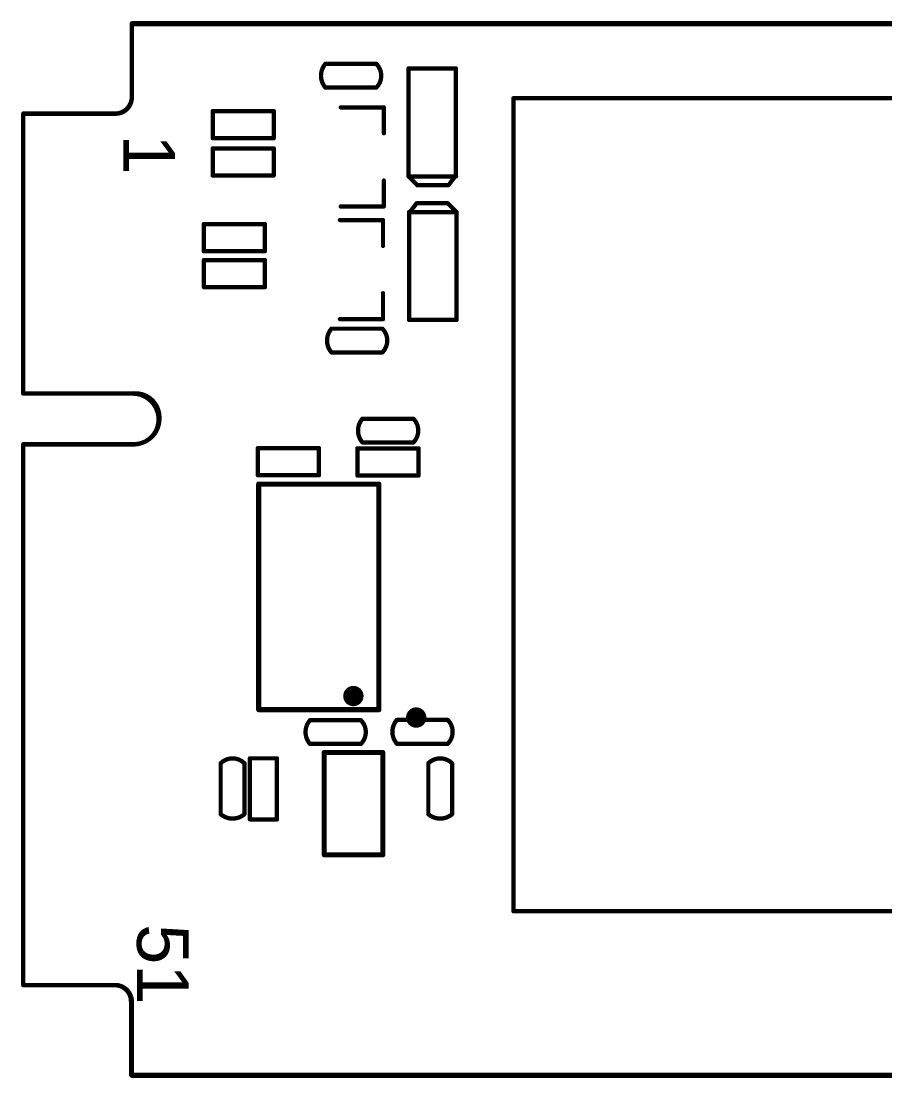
# Model space of a CAD drawing. Header units: millimetres. Extents: x -50.9 to 0.1, y -0.1 to 31.1.
# Drawn here: x -50.86 to -25.4, y -0.09 to 31.08 of the extents above; entities that cross this region are included whole.
import ezdxf

# ---------------------------------------------------------------- set-up
doc = ezdxf.new("R2010")
doc.units = ezdxf.units.MM
for name, color, linetype in [('KeepOutLayer', 6, 'Continuous'), ('PadHoleLayer', 156, 'Continuous'), ('TopOverlay', 2, 'Continuous')]:
    doc.layers.add(name, color=color, linetype=linetype)
doc.styles.add('Arial', font='arial.ttf', dxfattribs={"height": 0.2})

# ---------------------------------------------------------------- blocks, each defined once
blk = doc.blocks.new('C0402_1')
at = {"layer": 'TopOverlay', "const_width": 0.127}
for points in [[(-0.745, -0.347, -0.373387), (-0.745, 0.353)], [(0.755, 0.353, -0.414214), (0.755, -0.347)]]:
    blk.add_lwpolyline(points, format="xyb", dxfattribs=at)
for points in [[(-0.745, 0.353), (0.755, 0.353)], [(-0.745, -0.347), (0.755, -0.347)]]:
    blk.add_lwpolyline(points, dxfattribs=at)
at = {"layer": 'TopOverlay', "const_width": 0.0635}
for points in [[(-0.777, 0.353, 1), (-0.714, 0.353, 1)], [(-0.777, 0.353, 1), (-0.714, 0.353, 1)], [(0.723, 0.353, 1), (0.787, 0.353, 1)], [(0.723, 0.353, 1), (0.787, 0.353, 1)], [(-0.777, -0.347, 1), (-0.713, -0.347, 1)], [(-0.777, -0.347, 1), (-0.713, -0.347, 1)], [(0.723, -0.347, 1), (0.787, -0.347, 1)], [(0.723, -0.347, 1), (0.787, -0.347, 1)]]:
    blk.add_lwpolyline(points, format="xyb", close=True, dxfattribs=at)
blk = doc.blocks.new('C0402_2')
at = {"layer": 'TopOverlay', "const_width": 0.127}
for points in [[(-0.745, -0.347, -0.373387), (-0.745, 0.353)], [(0.755, 0.353, -0.414214), (0.755, -0.347)]]:
    blk.add_lwpolyline(points, format="xyb", dxfattribs=at)
for points in [[(-0.745, 0.353), (0.755, 0.353)], [(-0.745, -0.347), (0.755, -0.347)]]:
    blk.add_lwpolyline(points, dxfattribs=at)
at = {"layer": 'TopOverlay', "const_width": 0.0635}
for points in [[(-0.777, 0.353, 1), (-0.714, 0.353, 1)], [(-0.777, 0.353, 1), (-0.714, 0.353, 1)], [(0.723, 0.353, 1), (0.787, 0.353, 1)], [(0.723, 0.353, 1), (0.787, 0.353, 1)], [(-0.777, -0.347, 1), (-0.713, -0.347, 1)], [(-0.777, -0.347, 1), (-0.713, -0.347, 1)], [(0.723, -0.347, 1), (0.787, -0.347, 1)], [(0.723, -0.347, 1), (0.787, -0.347, 1)]]:
    blk.add_lwpolyline(points, format="xyb", close=True, dxfattribs=at)
blk = doc.blocks.new('TSSOP_20_L6_5_W4_4_P0_65_LS6_4_BL_3')
at = {"layer": 'TopOverlay', "const_width": 0.152}
for points in [[(-3.326, 1.771), (3.326, 1.771)], [(-3.326, 1.771), (-3.326, -1.771)], [(3.326, 1.771), (3.326, -1.771)], [(-3.326, -1.771), (3.326, -1.771)]]:
    blk.add_lwpolyline(points, dxfattribs=at)
at = {"layer": 'TopOverlay'}
for points, const_width in [([(-3.364, 1.771, 1), (-3.288, 1.771, 1)], 0.0762), ([(-3.364, 1.771, 1), (-3.288, 1.771, 1)], 0.0762), ([(3.288, 1.771, 1), (3.364, 1.771, 1)], 0.0762), ([(3.288, 1.771, 1), (3.364, 1.771, 1)], 0.0762), ([(-2.775, -1.019, 1), (-3.075, -1.019, 1)], 0.3), ([(-3.15, -1.019, 1), (-3, -1.019, 1)], 0.15), ([(-2.85, -1.019, 1), (-2.7, -1.019, 1)], 0.15), ([(-3.364, -1.771, 1), (-3.288, -1.771, 1)], 0.0762), ([(-3.364, -1.771, 1), (-3.288, -1.771, 1)], 0.0762), ([(3.288, -1.771, 1), (3.364, -1.771, 1)], 0.0762), ([(3.288, -1.771, 1), (3.364, -1.771, 1)], 0.0762), ([(-3.409, -2.871, 1), (-3.709, -2.871, 1)], 0.3), ([(-3.784, -2.871, 1), (-3.634, -2.871, 1)], 0.15), ([(-3.484, -2.871, 1), (-3.334, -2.871, 1)], 0.15)]:
    blk.add_lwpolyline(points, format="xyb", close=True, dxfattribs=dict(at, const_width=const_width))
blk = doc.blocks.new('LGA68_4')
at = {"layer": 'TopOverlay', "const_width": 0.127}
for points in [[(-11.989, 8.585), (-8.585, 11.989)], [(11.989, 11.989), (-8.585, 11.989)], [(11.989, -11.989), (11.989, 11.989)], [(-11.989, -11.989), (-11.989, 8.585)], [(11.989, -11.989), (-11.989, -11.989)]]:
    blk.add_lwpolyline(points, dxfattribs=at)
at = {"layer": 'TopOverlay'}
for points, const_width in [([(-10.124, 11.201, 1), (-11.872, 11.201, 1)], 0.127), ([(-8.617, 11.989, 1), (-8.553, 11.989, 1)], 0.0635), ([(-8.617, 11.989, 1), (-8.553, 11.989, 1)], 0.0635), ([(11.957, 11.989, 1), (12.021, 11.989, 1)], 0.0635), ([(11.957, 11.989, 1), (12.021, 11.989, 1)], 0.0635), ([(-11.904, 11.201, 1), (-11.84, 11.201, 1)], 0.0635), ([(-10.156, 11.201, 1), (-10.092, 11.201, 1)], 0.0635), ([(-12.021, 8.585, 1), (-11.957, 8.585, 1)], 0.0635), ([(-12.021, 8.585, 1), (-11.957, 8.585, 1)], 0.0635), ([(-12.021, -11.989, 1), (-11.957, -11.989, 1)], 0.0635), ([(-12.021, -11.989, 1), (-11.957, -11.989, 1)], 0.0635), ([(11.957, -11.989, 1), (12.021, -11.989, 1)], 0.0635), ([(11.957, -11.989, 1), (12.021, -11.989, 1)], 0.0635)]:
    blk.add_lwpolyline(points, format="xyb", close=True, dxfattribs=dict(at, const_width=const_width))
blk = doc.blocks.new('SOT23_5_5')
at = {"layer": 'TopOverlay', "const_width": 0.15}
for points in [[(0.999, -0.012), (0.999, 3.005)], [(0.999, 3.005), (2.725, 3.005)], [(2.725, -0.012), (2.725, 3.005)], [(0.999, -0.012), (2.725, -0.012)]]:
    blk.add_lwpolyline(points, dxfattribs=at)
at = {"layer": 'TopOverlay', "const_width": 0.075}
for points in [[(0.962, 3.005, 1), (1.037, 3.005, 1)], [(0.962, 3.005, 1), (1.037, 3.005, 1)], [(2.687, 3.005, 1), (2.762, 3.005, 1)], [(2.687, 3.005, 1), (2.762, 3.005, 1)], [(0.962, -0.012, 1), (1.037, -0.012, 1)], [(0.962, -0.012, 1), (1.037, -0.012, 1)], [(2.687, -0.012, 1), (2.762, -0.012, 1)], [(2.687, -0.012, 1), (2.762, -0.012, 1)]]:
    blk.add_lwpolyline(points, format="xyb", close=True, dxfattribs=at)
blk = doc.blocks.new('R0402_12')
at = {"layer": 'TopOverlay', "const_width": 0.127}
for points in [[(-0.898, 0.408), (0.902, 0.408)], [(-0.898, 0.408), (-0.898, -0.392)], [(0.902, 0.408), (0.902, -0.392)], [(-0.898, -0.392), (0.902, -0.392)]]:
    blk.add_lwpolyline(points, dxfattribs=at)
at = {"layer": 'TopOverlay', "const_width": 0.0635}
for points in [[(-0.93, 0.408, 1), (-0.867, 0.408, 1)], [(-0.93, 0.408, 1), (-0.867, 0.408, 1)], [(0.87, 0.408, 1), (0.933, 0.408, 1)], [(0.87, 0.408, 1), (0.933, 0.408, 1)], [(-0.93, -0.392, 1), (-0.867, -0.392, 1)], [(-0.93, -0.392, 1), (-0.867, -0.392, 1)], [(0.87, -0.392, 1), (0.933, -0.392, 1)], [(0.87, -0.392, 1), (0.933, -0.392, 1)]]:
    blk.add_lwpolyline(points, format="xyb", close=True, dxfattribs=at)
blk = doc.blocks.new('R0402_15')
at = {"layer": 'TopOverlay', "const_width": 0.127}
for points in [[(0.902, 0.408), (-0.898, 0.408)], [(-0.898, 0.408), (-0.898, -0.392)], [(0.902, 0.408), (0.902, -0.392)], [(0.902, -0.392), (-0.898, -0.392)]]:
    blk.add_lwpolyline(points, dxfattribs=at)
at = {"layer": 'TopOverlay', "const_width": 0.0635}
for points in [[(-0.93, 0.408, 1), (-0.867, 0.408, 1)], [(-0.93, 0.408, 1), (-0.867, 0.408, 1)], [(0.87, 0.408, 1), (0.933, 0.408, 1)], [(0.87, 0.408, 1), (0.933, 0.408, 1)], [(-0.93, -0.392, 1), (-0.867, -0.392, 1)], [(-0.93, -0.392, 1), (-0.867, -0.392, 1)], [(0.87, -0.392, 1), (0.933, -0.392, 1)], [(0.87, -0.392, 1), (0.933, -0.392, 1)]]:
    blk.add_lwpolyline(points, format="xyb", close=True, dxfattribs=at)
blk = doc.blocks.new('R0402_16')
at = {"layer": 'TopOverlay', "const_width": 0.127}
for points in [[(-0.898, 0.408), (0.902, 0.408)], [(-0.898, -0.392), (-0.898, 0.408)], [(0.902, -0.392), (0.902, 0.408)], [(-0.898, -0.392), (0.902, -0.392)]]:
    blk.add_lwpolyline(points, dxfattribs=at)
at = {"layer": 'TopOverlay', "const_width": 0.0635}
for points in [[(-0.93, 0.408, 1), (-0.867, 0.408, 1)], [(-0.93, 0.408, 1), (-0.867, 0.408, 1)], [(0.87, 0.408, 1), (0.933, 0.408, 1)], [(0.87, 0.408, 1), (0.933, 0.408, 1)], [(-0.93, -0.392, 1), (-0.867, -0.392, 1)], [(-0.93, -0.392, 1), (-0.867, -0.392, 1)], [(0.87, -0.392, 1), (0.933, -0.392, 1)], [(0.87, -0.392, 1), (0.933, -0.392, 1)]]:
    blk.add_lwpolyline(points, format="xyb", close=True, dxfattribs=at)
blk = doc.blocks.new('R0402_17')
at = {"layer": 'TopOverlay', "const_width": 0.127}
for points in [[(0.902, 0.408), (-0.898, 0.408)], [(-0.898, 0.408), (-0.898, -0.392)], [(0.902, 0.408), (0.902, -0.392)], [(0.902, -0.392), (-0.898, -0.392)]]:
    blk.add_lwpolyline(points, dxfattribs=at)
at = {"layer": 'TopOverlay', "const_width": 0.0635}
for points in [[(-0.93, 0.408, 1), (-0.867, 0.408, 1)], [(-0.93, 0.408, 1), (-0.867, 0.408, 1)], [(0.87, 0.408, 1), (0.933, 0.408, 1)], [(0.87, 0.408, 1), (0.933, 0.408, 1)], [(-0.93, -0.392, 1), (-0.867, -0.392, 1)], [(-0.93, -0.392, 1), (-0.867, -0.392, 1)], [(0.87, -0.392, 1), (0.933, -0.392, 1)], [(0.87, -0.392, 1), (0.933, -0.392, 1)]]:
    blk.add_lwpolyline(points, format="xyb", close=True, dxfattribs=at)
blk = doc.blocks.new('R0402_18')
at = {"layer": 'TopOverlay', "const_width": 0.127}
for points in [[(-0.898, 0.408), (0.902, 0.408)], [(-0.898, -0.392), (-0.898, 0.408)], [(0.902, -0.392), (0.902, 0.408)], [(-0.898, -0.392), (0.902, -0.392)]]:
    blk.add_lwpolyline(points, dxfattribs=at)
at = {"layer": 'TopOverlay', "const_width": 0.0635}
for points in [[(-0.93, 0.408, 1), (-0.867, 0.408, 1)], [(-0.93, 0.408, 1), (-0.867, 0.408, 1)], [(0.87, 0.408, 1), (0.933, 0.408, 1)], [(0.87, 0.408, 1), (0.933, 0.408, 1)], [(-0.93, -0.392, 1), (-0.867, -0.392, 1)], [(-0.93, -0.392, 1), (-0.867, -0.392, 1)], [(0.87, -0.392, 1), (0.933, -0.392, 1)], [(0.87, -0.392, 1), (0.933, -0.392, 1)]]:
    blk.add_lwpolyline(points, format="xyb", close=True, dxfattribs=at)
blk = doc.blocks.new('R0402_20')
at = {"layer": 'TopOverlay', "const_width": 0.127}
for points in [[(0.902, 0.408), (-0.898, 0.408)], [(-0.898, 0.408), (-0.898, -0.392)], [(0.902, 0.408), (0.902, -0.392)], [(0.902, -0.392), (-0.898, -0.392)]]:
    blk.add_lwpolyline(points, dxfattribs=at)
at = {"layer": 'TopOverlay', "const_width": 0.0635}
for points in [[(-0.93, 0.408, 1), (-0.867, 0.408, 1)], [(-0.93, 0.408, 1), (-0.867, 0.408, 1)], [(0.87, 0.408, 1), (0.933, 0.408, 1)], [(0.87, 0.408, 1), (0.933, 0.408, 1)], [(-0.93, -0.392, 1), (-0.867, -0.392, 1)], [(-0.93, -0.392, 1), (-0.867, -0.392, 1)], [(0.87, -0.392, 1), (0.933, -0.392, 1)], [(0.87, -0.392, 1), (0.933, -0.392, 1)]]:
    blk.add_lwpolyline(points, format="xyb", close=True, dxfattribs=at)
blk = doc.blocks.new('R0402_21')
at = {"layer": 'TopOverlay', "const_width": 0.127}
for points in [[(-0.898, 0.408), (0.902, 0.408)], [(-0.898, -0.392), (-0.898, 0.408)], [(0.902, -0.392), (0.902, 0.408)], [(-0.898, -0.392), (0.902, -0.392)]]:
    blk.add_lwpolyline(points, dxfattribs=at)
at = {"layer": 'TopOverlay', "const_width": 0.0635}
for points in [[(-0.93, 0.408, 1), (-0.867, 0.408, 1)], [(-0.93, 0.408, 1), (-0.867, 0.408, 1)], [(0.87, 0.408, 1), (0.933, 0.408, 1)], [(0.87, 0.408, 1), (0.933, 0.408, 1)], [(-0.93, -0.392, 1), (-0.867, -0.392, 1)], [(-0.93, -0.392, 1), (-0.867, -0.392, 1)], [(0.87, -0.392, 1), (0.933, -0.392, 1)], [(0.87, -0.392, 1), (0.933, -0.392, 1)]]:
    blk.add_lwpolyline(points, format="xyb", close=True, dxfattribs=at)
blk = doc.blocks.new('SOT_23_24')
at = {"layer": 'TopOverlay', "const_width": 0.127}
for points in [[(-1.4605, -0.0635), (-1.4605, 1.2065)], [(-0.6985, 1.2065), (-1.4605, 1.2065)], [(1.4605, 1.2065), (0.6985, 1.2065)], [(1.4605, -0.0635), (1.4605, 1.2065)]]:
    blk.add_lwpolyline(points, dxfattribs=at)
at = {"layer": 'TopOverlay', "const_width": 0.0635}
for points in [[(-1.49225, 1.2065, 1), (-1.42875, 1.2065, 1)], [(-1.49225, 1.2065, 1), (-1.42875, 1.2065, 1)], [(-0.73025, 1.2065, 1), (-0.66675, 1.2065, 1)], [(0.66675, 1.2065, 1), (0.73025, 1.2065, 1)], [(1.42875, 1.2065, 1), (1.49225, 1.2065, 1)], [(1.42875, 1.2065, 1), (1.49225, 1.2065, 1)], [(-1.49225, -0.0635, 1), (-1.42875, -0.0635, 1)], [(1.42875, -0.0635, 1), (1.49225, -0.0635, 1)]]:
    blk.add_lwpolyline(points, format="xyb", close=True, dxfattribs=at)
blk = doc.blocks.new('SOT_23_25')
at = {"layer": 'TopOverlay', "const_width": 0.127}
for points in [[(-1.4605, -0.0635), (-1.4605, 1.2065)], [(-0.6985, 1.2065), (-1.4605, 1.2065)], [(1.4605, 1.2065), (0.6985, 1.2065)], [(1.4605, -0.0635), (1.4605, 1.2065)]]:
    blk.add_lwpolyline(points, dxfattribs=at)
at = {"layer": 'TopOverlay', "const_width": 0.0635}
for points in [[(-1.49225, 1.2065, 1), (-1.42875, 1.2065, 1)], [(-1.49225, 1.2065, 1), (-1.42875, 1.2065, 1)], [(-0.73025, 1.2065, 1), (-0.66675, 1.2065, 1)], [(0.66675, 1.2065, 1), (0.73025, 1.2065, 1)], [(1.42875, 1.2065, 1), (1.49225, 1.2065, 1)], [(1.42875, 1.2065, 1), (1.49225, 1.2065, 1)], [(-1.49225, -0.0635, 1), (-1.42875, -0.0635, 1)], [(1.42875, -0.0635, 1), (1.49225, -0.0635, 1)]]:
    blk.add_lwpolyline(points, format="xyb", close=True, dxfattribs=at)
blk = doc.blocks.new('PCI_EXPRESS_MINI_PCIE_WOWLKH_29')
at = {"layer": 'PadHoleLayer'}
h = blk.add_hatch(color=156, dxfattribs=at)
edge = h.paths.add_edge_path()
edge.add_arc((-2.825, 27.6), 1.4, 0, 360)
h = blk.add_hatch(color=156, dxfattribs=at)
edge = h.paths.add_edge_path()
edge.add_arc((-2.825, 3.4), 1.4, 0, 360)
at = {"layer": 'TopOverlay', "const_width": 0.127}
for points in [[(-47.6, 31), (0, 31)], [(-47.6, 28.823), (-47.6, 30.988)], [(-47.6, 30.988), (0, 30.988)], [(0, 0), (0, 31)], [(0, -0.025), (0, 30.988)], [(-50.8, 20.1), (-50.8, 28.35)], [(-50.8, 28.35), (-48.1, 28.35)], [(-50.8, 20.1), (-50.8, 28.346)], [(-50.8, 28.346), (-48.076, 28.346)], [(-50.8, 20.1), (-47.495, 20.1)], [(-50.8, 20.1), (-47.55, 20.1)], [(-46.787, 19.348), (-46.787, 19.392)], [(-50.8, 2.65), (-50.8, 18.6)], [(-50.8, 18.6), (-47.55, 18.6)], [(-50.8, 2.65), (-50.8, 18.6)], [(-50.8, 18.6), (-47.534, 18.6)], [(-50.8, 2.65), (-48.091, 2.65)], [(-50.8, 2.65), (-48.1, 2.65)], [(-50.8, 2.65), (-48.1, 2.65)], [(-47.6, -0.025), (-47.6, 2.159)], [(-47.6, 0), (0, 0)], [(-47.6, -0.025), (0, -0.025)]]:
    blk.add_lwpolyline(points, dxfattribs=at)
at = {"layer": 'TopOverlay', "const_width": 0.0635}
for points in [[(-47.632, 31, 1), (-47.568, 31, 1)], [(-47.631, 30.988, 1), (-47.568, 30.988, 1)], [(-47.631, 30.988, 1), (-47.568, 30.988, 1)], [(-0.032, 31, 1), (0.032, 31, 1)], [(-0.032, 31, 1), (0.032, 31, 1)], [(-0.032, 30.988, 1), (0.032, 30.988, 1)], [(-0.032, 30.988, 1), (0.032, 30.988, 1)], [(-47.632, 28.85, 1), (-47.568, 28.85, 1)], [(-47.631, 28.823, 1), (-47.568, 28.823, 1)], [(-47.631, 28.823, 1), (-47.568, 28.823, 1)], [(-50.832, 28.35, 1), (-50.768, 28.35, 1)], [(-50.832, 28.35, 1), (-50.768, 28.35, 1)], [(-50.832, 28.346, 1), (-50.768, 28.346, 1)], [(-50.832, 28.346, 1), (-50.768, 28.346, 1)], [(-48.132, 28.35, 1), (-48.068, 28.35, 1)], [(-48.132, 28.35, 1), (-48.068, 28.35, 1)], [(-48.107, 28.346, 1), (-48.044, 28.346, 1)], [(-48.107, 28.346, 1), (-48.044, 28.346, 1)], [(-50.832, 20.1, 1), (-50.768, 20.1, 1)], [(-50.832, 20.1, 1), (-50.768, 20.1, 1)], [(-50.832, 20.1, 1), (-50.768, 20.1, 1)], [(-50.832, 20.1, 1), (-50.768, 20.1, 1)], [(-47.582, 20.1, 1), (-47.519, 20.1, 1)], [(-47.582, 20.1, 1), (-47.518, 20.1, 1)], [(-47.527, 20.1, 1), (-47.463, 20.1, 1)], [(-47.527, 20.1, 1), (-47.463, 20.1, 1)], [(-46.819, 19.392, 1), (-46.755, 19.392, 1)], [(-46.819, 19.392, 1), (-46.755, 19.392, 1)], [(-46.819, 19.348, 1), (-46.755, 19.348, 1)], [(-46.819, 19.348, 1), (-46.755, 19.348, 1)], [(-50.832, 18.6, 1), (-50.768, 18.6, 1)], [(-50.832, 18.6, 1), (-50.768, 18.6, 1)], [(-50.832, 18.6, 1), (-50.768, 18.6, 1)], [(-50.832, 18.6, 1), (-50.768, 18.6, 1)], [(-47.582, 18.6, 1), (-47.518, 18.6, 1)], [(-47.581, 18.6, 1), (-47.518, 18.6, 1)], [(-47.566, 18.6, 1), (-47.503, 18.6, 1)], [(-47.566, 18.6, 1), (-47.503, 18.6, 1)], [(-50.832, 2.65, 1), (-50.768, 2.65, 1)], [(-50.832, 2.65, 1), (-50.768, 2.65, 1)], [(-50.832, 2.65, 1), (-50.768, 2.65, 1)], [(-50.832, 2.65, 1), (-50.768, 2.65, 1)], [(-50.832, 2.65, 1), (-50.768, 2.65, 1)], [(-48.132, 2.65, 1), (-48.068, 2.65, 1)], [(-48.132, 2.65, 1), (-48.068, 2.65, 1)], [(-48.132, 2.65, 1), (-48.068, 2.65, 1)], [(-48.132, 2.65, 1), (-48.068, 2.65, 1)], [(-48.122, 2.65, 1), (-48.059, 2.65, 1)], [(-48.122, 2.65, 1), (-48.059, 2.65, 1)], [(-47.631, 2.159, 1), (-47.568, 2.159, 1)], [(-47.631, 2.159, 1), (-47.568, 2.159, 1)], [(-47.632, 2.15, 1), (-47.568, 2.15, 1)], [(-47.632, 2.15, 1), (-47.568, 2.15, 1)], [(-47.632, 0, 1), (-47.568, 0, 1)], [(-47.631, -0.025, 1), (-47.568, -0.025, 1)], [(-47.631, -0.025, 1), (-47.568, -0.025, 1)], [(-0.032, 0, 1), (0.032, 0, 1)], [(-0.032, 0, 1), (0.032, 0, 1)], [(-0.032, -0.025, 1), (0.032, -0.025, 1)], [(-0.032, -0.025, 1), (0.032, -0.025, 1)]]:
    blk.add_lwpolyline(points, format="xyb", close=True, dxfattribs=at)
at = {"layer": 'TopOverlay', "const_width": 0.127}
for points in [[(-47.6, 28.85, -0.414214), (-48.1, 28.35)], [(-47.6, 28.823, -0.414214), (-48.076, 28.346)], [(-47.551, 20.1, -1.006127), (-47.549, 18.6)], [(-47.495, 20.1, -0.414214), (-46.787, 19.392)], [(-46.787, 19.348, -0.414214), (-47.534, 18.6)], [(-48.1, 2.65, -0.414214), (-47.6, 2.15)], [(-48.1, 2.65, -0.414214), (-47.6, 2.15)], [(-48.091, 2.65, -0.414214), (-47.6, 2.159)]]:
    blk.add_lwpolyline(points, format="xyb", dxfattribs=at)
blk = doc.blocks.new('SOD323_32')
at = {"layer": 'TopOverlay', "const_width": 0.127}
for points in [[(-1.612, 0.691), (1.538, 0.691)], [(-1.612, 0.691), (-1.612, -0.709)], [(1.538, 0.691), (1.828, 0.471)], [(1.568, 0.693), (1.568, -0.699)], [(1.828, 0.471), (1.828, -0.449)], [(1.828, -0.449), (1.568, -0.709)], [(-1.612, -0.709), (1.568, -0.709)]]:
    blk.add_lwpolyline(points, dxfattribs=at)
at = {"layer": 'TopOverlay', "const_width": 0.0635}
for points in [[(-1.644, 0.691, 1), (-1.58, 0.691, 1)], [(-1.644, 0.691, 1), (-1.58, 0.691, 1)], [(1.506, 0.691, 1), (1.57, 0.691, 1)], [(1.506, 0.691, 1), (1.57, 0.691, 1)], [(1.536, 0.693, 1), (1.6, 0.693, 1)], [(1.796, 0.471, 1), (1.86, 0.471, 1)], [(1.796, 0.471, 1), (1.86, 0.471, 1)], [(1.796, -0.449, 1), (1.86, -0.449, 1)], [(1.796, -0.449, 1), (1.86, -0.449, 1)], [(-1.644, -0.709, 1), (-1.58, -0.709, 1)], [(-1.644, -0.709, 1), (-1.58, -0.709, 1)], [(1.536, -0.699, 1), (1.6, -0.699, 1)], [(1.536, -0.709, 1), (1.6, -0.709, 1)], [(1.536, -0.709, 1), (1.6, -0.709, 1)]]:
    blk.add_lwpolyline(points, format="xyb", close=True, dxfattribs=at)
blk = doc.blocks.new('SOD323_33')
at = {"layer": 'TopOverlay', "const_width": 0.127}
for points in [[(1.538, 0.691), (-1.612, 0.691)], [(-1.612, -0.709), (-1.612, 0.691)], [(1.828, 0.471), (1.538, 0.691)], [(1.568, -0.699), (1.568, 0.693)], [(1.828, -0.449), (1.828, 0.471)], [(1.568, -0.709), (1.828, -0.449)], [(1.568, -0.709), (-1.612, -0.709)]]:
    blk.add_lwpolyline(points, dxfattribs=at)
at = {"layer": 'TopOverlay', "const_width": 0.0635}
for points in [[(-1.644, 0.691, 1), (-1.58, 0.691, 1)], [(-1.644, 0.691, 1), (-1.58, 0.691, 1)], [(1.506, 0.691, 1), (1.57, 0.691, 1)], [(1.506, 0.691, 1), (1.57, 0.691, 1)], [(1.536, 0.693, 1), (1.6, 0.693, 1)], [(1.796, 0.471, 1), (1.86, 0.471, 1)], [(1.796, 0.471, 1), (1.86, 0.471, 1)], [(1.796, -0.449, 1), (1.86, -0.449, 1)], [(1.796, -0.449, 1), (1.86, -0.449, 1)], [(-1.644, -0.709, 1), (-1.58, -0.709, 1)], [(-1.644, -0.709, 1), (-1.58, -0.709, 1)], [(1.536, -0.699, 1), (1.6, -0.699, 1)], [(1.536, -0.709, 1), (1.6, -0.709, 1)], [(1.536, -0.709, 1), (1.6, -0.709, 1)]]:
    blk.add_lwpolyline(points, format="xyb", close=True, dxfattribs=at)
blk = doc.blocks.new('C0402_42')
at = {"layer": 'TopOverlay', "const_width": 0.127}
for points in [[(-0.745, -0.347, -0.373387), (-0.745, 0.353)], [(0.755, 0.353, -0.414214), (0.755, -0.347)]]:
    blk.add_lwpolyline(points, format="xyb", dxfattribs=at)
for points in [[(0.755, 0.353), (-0.745, 0.353)], [(0.755, -0.347), (-0.745, -0.347)]]:
    blk.add_lwpolyline(points, dxfattribs=at)
at = {"layer": 'TopOverlay', "const_width": 0.0635}
for points in [[(-0.777, 0.353, 1), (-0.714, 0.353, 1)], [(-0.777, 0.353, 1), (-0.714, 0.353, 1)], [(0.723, 0.353, 1), (0.787, 0.353, 1)], [(0.723, 0.353, 1), (0.787, 0.353, 1)], [(-0.777, -0.347, 1), (-0.713, -0.347, 1)], [(-0.777, -0.347, 1), (-0.713, -0.347, 1)], [(0.723, -0.347, 1), (0.787, -0.347, 1)], [(0.723, -0.347, 1), (0.787, -0.347, 1)]]:
    blk.add_lwpolyline(points, format="xyb", close=True, dxfattribs=at)
blk = doc.blocks.new('C0402_43')
at = {"layer": 'TopOverlay', "const_width": 0.127}
for points in [[(-0.745, -0.347, -0.373387), (-0.745, 0.353)], [(0.755, 0.353, -0.414214), (0.755, -0.347)]]:
    blk.add_lwpolyline(points, format="xyb", dxfattribs=at)
for points in [[(0.755, 0.353), (-0.745, 0.353)], [(0.755, -0.347), (-0.745, -0.347)]]:
    blk.add_lwpolyline(points, dxfattribs=at)
at = {"layer": 'TopOverlay', "const_width": 0.0635}
for points in [[(-0.777, 0.353, 1), (-0.714, 0.353, 1)], [(-0.777, 0.353, 1), (-0.714, 0.353, 1)], [(0.723, 0.353, 1), (0.787, 0.353, 1)], [(0.723, 0.353, 1), (0.787, 0.353, 1)], [(-0.777, -0.347, 1), (-0.713, -0.347, 1)], [(-0.777, -0.347, 1), (-0.713, -0.347, 1)], [(0.723, -0.347, 1), (0.787, -0.347, 1)], [(0.723, -0.347, 1), (0.787, -0.347, 1)]]:
    blk.add_lwpolyline(points, format="xyb", close=True, dxfattribs=at)
blk = doc.blocks.new('C0402_46')
at = {"layer": 'TopOverlay', "const_width": 0.127}
for points in [[(-0.745, -0.347, -0.373387), (-0.745, 0.353)], [(0.755, 0.353, -0.414214), (0.755, -0.347)]]:
    blk.add_lwpolyline(points, format="xyb", dxfattribs=at)
for points in [[(-0.745, 0.353), (0.755, 0.353)], [(-0.745, -0.347), (0.755, -0.347)]]:
    blk.add_lwpolyline(points, dxfattribs=at)
at = {"layer": 'TopOverlay', "const_width": 0.0635}
for points in [[(-0.777, 0.353, 1), (-0.714, 0.353, 1)], [(-0.777, 0.353, 1), (-0.714, 0.353, 1)], [(0.723, 0.353, 1), (0.787, 0.353, 1)], [(0.723, 0.353, 1), (0.787, 0.353, 1)], [(-0.777, -0.347, 1), (-0.713, -0.347, 1)], [(-0.777, -0.347, 1), (-0.713, -0.347, 1)], [(0.723, -0.347, 1), (0.787, -0.347, 1)], [(0.723, -0.347, 1), (0.787, -0.347, 1)]]:
    blk.add_lwpolyline(points, format="xyb", close=True, dxfattribs=at)
blk = doc.blocks.new('C0402_47')
at = {"layer": 'TopOverlay', "const_width": 0.127}
for points in [[(-0.745, -0.347, -0.373387), (-0.745, 0.353)], [(0.755, 0.353, -0.414214), (0.755, -0.347)]]:
    blk.add_lwpolyline(points, format="xyb", dxfattribs=at)
for points in [[(-0.745, 0.353), (0.755, 0.353)], [(-0.745, -0.347), (0.755, -0.347)]]:
    blk.add_lwpolyline(points, dxfattribs=at)
at = {"layer": 'TopOverlay', "const_width": 0.0635}
for points in [[(-0.777, 0.353, 1), (-0.714, 0.353, 1)], [(-0.777, 0.353, 1), (-0.714, 0.353, 1)], [(0.723, 0.353, 1), (0.787, 0.353, 1)], [(0.723, 0.353, 1), (0.787, 0.353, 1)], [(-0.777, -0.347, 1), (-0.713, -0.347, 1)], [(-0.777, -0.347, 1), (-0.713, -0.347, 1)], [(0.723, -0.347, 1), (0.787, -0.347, 1)], [(0.723, -0.347, 1), (0.787, -0.347, 1)]]:
    blk.add_lwpolyline(points, format="xyb", close=True, dxfattribs=at)
blk = doc.blocks.new('C0402_51')
at = {"layer": 'TopOverlay', "const_width": 0.127}
for points in [[(-0.745, -0.347, -0.373387), (-0.745, 0.353)], [(0.755, 0.353, -0.414214), (0.755, -0.347)]]:
    blk.add_lwpolyline(points, format="xyb", dxfattribs=at)
for points in [[(-0.745, 0.353), (0.755, 0.353)], [(-0.745, -0.347), (0.755, -0.347)]]:
    blk.add_lwpolyline(points, dxfattribs=at)
at = {"layer": 'TopOverlay', "const_width": 0.0635}
for points in [[(-0.777, 0.353, 1), (-0.714, 0.353, 1)], [(-0.777, 0.353, 1), (-0.714, 0.353, 1)], [(0.723, 0.353, 1), (0.787, 0.353, 1)], [(0.723, 0.353, 1), (0.787, 0.353, 1)], [(-0.777, -0.347, 1), (-0.713, -0.347, 1)], [(-0.777, -0.347, 1), (-0.713, -0.347, 1)], [(0.723, -0.347, 1), (0.787, -0.347, 1)], [(0.723, -0.347, 1), (0.787, -0.347, 1)]]:
    blk.add_lwpolyline(points, format="xyb", close=True, dxfattribs=at)

msp = doc.modelspace()

# ---------------------------------------------------------------- linework, layer by layer
at = {"layer": 'KeepOutLayer', "const_width": 0.127}
for points in [[(-47.6, 28.838), (-47.6, 31.013)], [(-47.6, 31.013), (0, 31.013)], [(-50.8, 20.091), (-50.8, 28.346)], [(-50.8, 28.346), (-48.091, 28.346)], [(-50.8, 20.091), (-47.574, 20.091)], [(-50.8, 18.593), (-47.549, 18.593)], [(-50.8, 2.642), (-50.8, 18.593)], [(-50.8, 2.642), (-48.101, 2.642)], [(-47.625, 0), (-47.625, 2.165)], [(-47.625, 0), (0, 0)]]:
    msp.add_lwpolyline(points, dxfattribs=at)
at = {"layer": 'KeepOutLayer', "const_width": 0.0635}
for points in [[(-47.631, 31.013, 1), (-47.568, 31.013, 1)], [(-47.631, 31.013, 1), (-47.568, 31.013, 1)], [(-47.631, 28.838, 1), (-47.568, 28.838, 1)], [(-47.631, 28.838, 1), (-47.568, 28.838, 1)], [(-50.832, 28.346, 1), (-50.768, 28.346, 1)], [(-50.832, 28.346, 1), (-50.768, 28.346, 1)], [(-48.123, 28.346, 1), (-48.059, 28.346, 1)], [(-48.123, 28.346, 1), (-48.059, 28.346, 1)], [(-50.832, 20.091, 1), (-50.768, 20.091, 1)], [(-50.832, 20.091, 1), (-50.768, 20.091, 1)], [(-47.606, 20.091, 1), (-47.542, 20.091, 1)], [(-47.606, 20.091, 1), (-47.542, 20.091, 1)], [(-46.844, 19.329, 1), (-46.78, 19.329, 1)], [(-46.844, 19.329, 1), (-46.78, 19.329, 1)], [(-50.832, 18.593, 1), (-50.768, 18.593, 1)], [(-50.832, 18.593, 1), (-50.768, 18.593, 1)], [(-47.581, 18.593, 1), (-47.517, 18.593, 1)], [(-47.581, 18.593, 1), (-47.517, 18.593, 1)], [(-50.832, 2.642, 1), (-50.768, 2.642, 1)], [(-50.832, 2.642, 1), (-50.768, 2.642, 1)], [(-48.133, 2.642, 1), (-48.069, 2.642, 1)], [(-48.133, 2.642, 1), (-48.069, 2.642, 1)], [(-47.657, 2.165, 1), (-47.593, 2.165, 1)], [(-47.657, 2.165, 1), (-47.593, 2.165, 1)], [(-47.657, 0, 1), (-47.593, 0, 1)], [(-47.657, 0, 1), (-47.593, 0, 1)]]:
    msp.add_lwpolyline(points, format="xyb", close=True, dxfattribs=at)
at = {"layer": 'KeepOutLayer', "const_width": 0.127}
for points in [[(-47.6, 28.838, -0.414214), (-48.091, 28.346)], [(-47.574, 20.091, -0.414214), (-46.812, 19.329)], [(-46.812, 19.329, -0.414214), (-47.549, 18.593)], [(-48.101, 2.642, -0.414214), (-47.625, 2.165)]]:
    msp.add_lwpolyline(points, format="xyb", dxfattribs=at)

# ---------------------------------------------------------------- block references
for name, p in [('PCI_EXPRESS_MINI_PCIE_WOWLKH_29', (0, 0)), ('C0402_47', (-41.148, 29.464)), ('R0402_21', (-44.317, 26.916)), ('R0402_18', (-44.577, 23.622)), ('C0402_46', (-40.97, 21.654)), ('C0402_2', (-40.056, 18.999)), ('R0402_16', (-42.986, 18.077)), ('C0402_1', (-41.603, 10.106)), ('C0402_51', (-39.042, 10.113)), ('SOT23_5_5', (-42.926, 6.502))]:
    msp.add_blockref(name, p)
for name, p, rotation in [('SOD323_33', (-38.735, 28.067), 270), ('LGA68_4', (-24.359, 16.815), 270), ('R0402_20', (-44.314, 28.032), 180), ('SOT_23_25', (-41.377, 27.072), 270), ('SOD323_32', (-38.735, 23.876), 90), ('SOT_23_24', (-41.402, 23.749), 270), ('R0402_17', (-44.577, 24.701), 180), ('R0402_15', (-40.047, 18.085), 180), ('TSSOP_20_L6_5_W4_4_P0_65_LS6_4_BL_3', (-42.088, 14.097), 90), ('C0402_43', (-44.628, 8.433), 90), ('R0402_12', (-43.713, 8.433), 90), ('C0402_42', (-38.506, 8.433), 90)]:
    msp.add_blockref(name, p, dxfattribs=dict(rotation=rotation))

# ---------------------------------------------------------------- texts
at = {"layer": 'TopOverlay', "style": 'Arial'}
for s, p in [('1', (-47.854, 27.737)), ('51', (-47.447, 4.445))]:
    msp.add_text(s, height=1.524, rotation=270, dxfattribs=at).set_placement(p)

doc.saveas('drawing.dxf')
